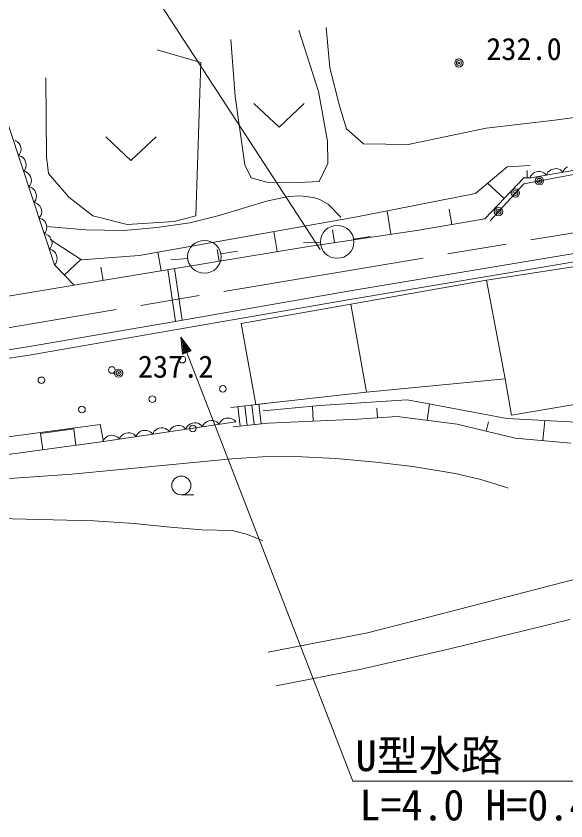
# Model space of a CAD drawing. Units: millimetres, scale not verified. Extents: x 40000 to 680000, y 20000 to 380000.
# Drawn here: x 192148 to 224825, y 245702 to 293509 of the extents above; entities that cross this region are included whole.
import ezdxf
from ezdxf.enums import TextEntityAlignment as Align

# ---------------------------------------------------------------- set-up
doc = ezdxf.new("R2010")
doc.units = ezdxf.units.MM
doc.header["$LTSCALE"] = 1000
doc.linetypes.add('CHAIN', pattern=[18.5, 12, -1.5, 3.5, -1.5])
for name, color, linetype, lineweight in [('M-BGD', 7, 'Continuous', 13), ('M-BMK', 2, 'CHAIN', 13), ('M-STR-HTXT', 7, 'Continuous', 13), ('M-STR-STRC', 7, 'Continuous', 13)]:
    doc.layers.add(name, color=color, linetype=linetype, lineweight=lineweight)
doc.styles.add('ＭＳ ゴシック', font='')
doc.styles.get('ＭＳ ゴシック').set_extended_font_data('MS Gothic')

msp = doc.modelspace()

# ---------------------------------------------------------------- linework, layer by layer
at = {"layer": 'M-BGD'}
for p, q in [((210118, 289026), (208947, 292679)), ((210571, 292827), (210798, 290429)), ((204906, 292126), (205170, 288731)), ((203131, 290761), (200525, 291499)), ((202828, 281647), (203131, 290761)), ((210798, 290429), (211364, 288178)), ((194426, 278731), (190763, 289801)), ((193915, 289838), (193953, 285152)), ((210647, 286074), (210118, 289026)), ((205170, 288731), (205737, 284672)), ((206279, 288325), (207776, 286921)), ((207776, 286921), (209273, 288325)), ((211364, 288178), (211780, 286812)), ((220089, 286849), (224168, 287329)), ((224168, 287329), (226849, 287698)), ((215443, 285890), (220089, 286849)), ((211780, 286812), (212799, 285927)), ((192159, 286088), (192084, 286126)), ((192241, 286032), (192159, 286088)), ((192335, 285939), (192241, 286032)), ((192390, 285833), (192335, 285939)), ((197479, 286332), (198976, 284928)), ((198976, 284928), (200473, 286332)), ((210684, 284746), (210647, 286074)), ((212799, 285927), (215443, 285890)), ((192427, 285722), (192390, 285833)), ((192393, 285383), (192425, 285475)), ((192425, 285475), (192445, 285605)), ((192445, 285605), (192427, 285722)), ((231325, 285409), (222732, 283897)), ((192278, 285224), (192354, 285310)), ((192391, 285198), (192278, 285224)), ((192354, 285310), (192393, 285383)), ((192466, 285161), (192391, 285198)), ((192548, 285104), (192466, 285161)), ((192642, 285011), (192548, 285104)), ((192697, 284906), (192642, 285011)), ((193953, 285152), (194066, 284156)), ((231543, 285250), (222330, 283553)), ((192661, 284382), (192700, 284456)), ((192734, 284795), (192697, 284906)), ((192700, 284456), (192732, 284548)), ((192732, 284548), (192752, 284677)), ((192752, 284677), (192734, 284795)), ((205737, 284672), (206114, 283897)), ((210156, 283676), (210684, 284746)), ((219447, 282975), (221335, 284562)), ((221335, 284562), (222695, 284635)), ((224806, 284480), (224738, 284409)), ((224913, 284558), (224806, 284480)), ((192584, 284296), (192661, 284382)), ((192698, 284271), (192584, 284296)), ((192773, 284233), (192698, 284271)), ((192855, 284177), (192773, 284233)), ((192949, 284084), (192855, 284177)), ((193004, 283978), (192949, 284084)), ((193041, 283867), (193004, 283978)), ((194066, 284156), (195275, 282754)), ((222525, 283897), (222525, 284335)), ((222725, 283995), (222684, 283889)), ((222774, 284063), (222725, 283995)), ((222842, 284134), (222774, 284063)), ((222949, 284213), (222842, 284134)), ((223063, 284253), (222949, 284213)), ((223181, 284273), (223063, 284253)), ((223302, 284275), (223181, 284273)), ((223431, 284238), (223302, 284275)), ((223520, 284194), (223431, 284238)), ((223589, 284147), (223520, 284194)), ((223666, 284062), (223589, 284147)), ((223707, 284168), (223666, 284062)), ((223756, 284236), (223707, 284168)), ((223824, 284307), (223756, 284236)), ((223931, 284386), (223824, 284307)), ((224045, 284425), (223931, 284386)), ((224163, 284446), (224045, 284425)), ((224284, 284448), (224163, 284446)), ((224413, 284411), (224284, 284448)), ((224502, 284367), (224413, 284411)), ((224571, 284320), (224502, 284367)), ((224648, 284234), (224571, 284320)), ((224689, 284341), (224648, 284234)), ((224738, 284409), (224689, 284341)), ((192968, 283455), (193007, 283528)), ((193007, 283528), (193039, 283620)), ((193039, 283620), (193059, 283750)), ((193059, 283750), (193041, 283867)), ((206114, 283897), (207058, 283639)), ((207058, 283639), (208494, 283602)), ((208494, 283602), (210156, 283676)), ((222317, 283897), (220013, 281462)), ((221165, 282680), (220167, 283581)), ((222330, 283553), (220314, 281341)), ((222732, 283897), (222317, 283897)), ((192891, 283369), (192968, 283455)), ((193005, 283343), (192891, 283369)), ((193080, 283306), (193005, 283343)), ((193162, 283249), (193080, 283306)), ((193255, 283156), (193162, 283249)), ((193311, 283051), (193255, 283156)), ((193348, 282940), (193311, 283051)), ((193275, 282527), (193313, 282601)), ((193313, 282601), (193346, 282693)), ((193346, 282693), (193366, 282822)), ((193366, 282822), (193348, 282940)), ((195275, 282754), (196710, 281647)), ((212308, 281573), (219447, 282975)), ((193198, 282441), (193275, 282527)), ((193312, 282416), (193198, 282441)), ((193387, 282378), (193312, 282416)), ((193469, 282322), (193387, 282378)), ((193562, 282229), (193469, 282322)), ((193618, 282123), (193562, 282229)), ((193655, 282012), (193618, 282123)), ((193505, 281514), (193582, 281600)), ((193582, 281600), (193620, 281673)), ((193620, 281673), (193653, 281765)), ((193653, 281765), (193673, 281895)), ((193673, 281895), (193655, 282012)), ((196710, 281647), (198749, 281130)), ((201544, 281314), (202828, 281647)), ((214414, 280549), (214196, 281944)), ((218049, 281130), (217888, 282041)), ((193619, 281488), (193505, 281514)), ((193694, 281451), (193619, 281488)), ((193776, 281394), (193694, 281451)), ((193869, 281301), (193776, 281394)), ((193925, 281196), (193869, 281301)), ((193962, 281085), (193925, 281196)), ((198749, 281130), (201544, 281314)), ((199467, 279285), (212308, 281573)), ((220013, 281462), (216085, 280798)), ((193812, 280586), (193889, 280672)), ((193889, 280672), (193927, 280746)), ((193927, 280746), (193960, 280838)), ((193960, 280838), (193980, 280967)), ((193980, 280967), (193962, 281085)), ((207674, 279517), (207468, 280710)), ((216085, 280798), (209400, 279802)), ((211071, 280051), (210953, 280811)), ((193926, 280561), (193812, 280586)), ((194001, 280523), (193926, 280561)), ((194083, 280467), (194001, 280523)), ((194176, 280374), (194083, 280467)), ((194232, 280268), (194176, 280374)), ((194179, 280244), (196030, 279027)), ((194269, 280157), (194232, 280268)), ((194287, 280040), (194269, 280157)), ((212217, 280261), (213200, 280425)), ((194119, 279659), (194196, 279745)), ((194196, 279745), (194234, 279818)), ((194234, 279818), (194267, 279910)), ((194267, 279910), (194287, 280040)), ((209400, 279802), (195592, 277524)), ((210236, 280073), (209238, 280049)), ((211889, 277163), (228746, 279990)), ((220108, 277813), (232804, 279804)), ((194233, 279633), (194119, 279659)), ((194308, 279596), (194233, 279633)), ((194390, 279539), (194308, 279596)), ((194483, 279446), (194390, 279539)), ((194539, 279341), (194483, 279446)), ((194576, 279230), (194539, 279341)), ((194594, 279112), (194576, 279230)), ((196030, 279027), (199467, 279285)), ((200770, 278378), (200579, 279483)), ((204222, 278947), (204103, 279637)), ((204322, 279382), (205304, 279552)), ((211975, 276683), (228832, 279510)), ((194426, 278731), (194503, 278817)), ((195592, 277524), (194426, 278731)), ((194503, 278817), (194541, 278891)), ((194541, 278891), (194574, 278983)), ((194574, 278983), (194594, 279112)), ((195009, 278128), (196004, 279044)), ((202346, 279119), (201353, 279026)), ((197318, 277809), (197183, 278587)), ((201160, 278450), (201626, 275387)), ((201555, 278508), (202021, 275444)), ((212041, 276403), (220108, 277813)), ((220108, 277813), (221212, 271964)), ((187288, 276133), (195592, 277524)), ((201488, 275352), (211889, 277163)), ((201576, 274872), (211975, 276683)), ((205529, 275246), (212041, 276403)), ((212041, 276403), (212975, 271176)), ((192835, 273855), (201488, 275352)), ((206393, 270429), (205529, 275246)), ((192917, 273374), (201576, 274872)), ((187523, 273041), (192835, 273855)), ((187591, 272558), (192917, 273374)), ((221212, 271964), (212975, 271176)), ((221595, 269807), (221212, 271964)), ((212975, 271176), (206393, 270429)), ((210194, 270387), (215374, 270719)), ((215374, 270719), (216266, 270553)), ((204907, 270263), (206990, 270496)), ((205324, 270310), (205460, 269148)), ((205740, 270356), (205877, 269194)), ((206157, 270403), (206293, 269241)), ((206573, 270450), (206710, 269288)), ((206839, 270055), (210194, 270387)), ((209796, 269446), (209757, 270344)), ((213633, 269641), (213590, 270218)), ((216266, 270553), (221318, 269599)), ((216584, 269495), (216715, 270469)), ((225331, 270429), (221595, 269807)), ((204721, 269635), (204603, 269617)), ((204842, 269633), (204721, 269635)), ((204970, 269593), (204842, 269633)), ((214801, 269724), (212465, 269558)), ((218368, 269267), (214801, 269724)), ((187248, 267924), (197147, 269240)), ((197147, 269240), (197346, 268241)), ((205200, 269410), (197346, 268241)), ((201644, 269176), (201528, 269140)), ((201762, 269194), (201644, 269176)), ((201883, 269192), (201762, 269194)), ((202011, 269152), (201883, 269192)), ((202405, 269211), (202335, 269141)), ((202515, 269286), (202405, 269211)), ((202630, 269323), (202515, 269286)), ((202748, 269341), (202630, 269323)), ((202870, 269339), (202748, 269341)), ((202997, 269299), (202870, 269339)), ((203085, 269253), (202997, 269299)), ((203153, 269204), (203085, 269253)), ((203227, 269116), (203153, 269204)), ((203272, 269222), (203227, 269116)), ((203322, 269288), (203272, 269222)), ((203392, 269358), (203322, 269288)), ((203501, 269433), (203392, 269358)), ((203616, 269470), (203501, 269433)), ((203735, 269488), (203616, 269470)), ((203856, 269486), (203735, 269488)), ((203983, 269446), (203856, 269486)), ((204071, 269400), (203983, 269446)), ((204140, 269351), (204071, 269400)), ((204214, 269263), (204140, 269351)), ((204258, 269368), (204214, 269263)), ((204308, 269435), (204258, 269368)), ((204378, 269505), (204308, 269435)), ((204487, 269580), (204378, 269505)), ((204603, 269617), (204487, 269580)), ((205058, 269547), (204970, 269593)), ((205044, 269101), (207126, 269334)), ((205126, 269498), (205058, 269547)), ((205200, 269410), (205126, 269498)), ((212465, 269558), (207126, 269334)), ((221807, 268438), (218368, 269267)), ((220087, 268852), (220229, 269413)), ((221318, 269599), (225412, 269392)), ((223463, 268292), (223572, 269485)), ((195573, 268986), (193596, 268720)), ((193596, 268720), (193733, 267754)), ((195709, 268020), (195573, 268986)), ((198569, 268699), (198460, 268624)), ((198685, 268736), (198569, 268699)), ((198803, 268754), (198685, 268736)), ((198924, 268752), (198803, 268754)), ((199052, 268712), (198924, 268752)), ((199140, 268666), (199052, 268712)), ((199376, 268701), (199326, 268634)), ((199446, 268770), (199376, 268701)), ((199556, 268846), (199446, 268770)), ((199671, 268883), (199556, 268846)), ((199789, 268900), (199671, 268883)), ((199911, 268899), (199789, 268900)), ((200038, 268859), (199911, 268899)), ((200126, 268812), (200038, 268859)), ((200194, 268763), (200126, 268812)), ((200268, 268676), (200194, 268763)), ((200312, 268781), (200268, 268676)), ((200363, 268848), (200312, 268781)), ((200433, 268917), (200363, 268848)), ((200542, 268993), (200433, 268917)), ((200657, 269030), (200542, 268993)), ((200776, 269047), (200657, 269030)), ((200897, 269046), (200776, 269047)), ((201024, 269005), (200897, 269046)), ((201112, 268959), (201024, 269005)), ((201180, 268910), (201112, 268959)), ((201255, 268823), (201180, 268910)), ((201299, 268928), (201255, 268823)), ((201349, 268995), (201299, 268928)), ((201419, 269064), (201349, 268995)), ((201528, 269140), (201419, 269064)), ((202099, 269106), (202011, 269152)), ((202167, 269057), (202099, 269106)), ((202241, 268970), (202167, 269057)), ((202285, 269075), (202241, 268970)), ((202335, 269141), (202285, 269075)), ((197346, 268241), (186846, 266827)), ((197353, 268341), (197309, 268235)), ((197404, 268407), (197353, 268341)), ((197473, 268477), (197404, 268407)), ((197583, 268552), (197473, 268477)), ((197698, 268589), (197583, 268552)), ((197817, 268607), (197698, 268589)), ((197938, 268605), (197817, 268607)), ((198065, 268565), (197938, 268605)), ((198153, 268519), (198065, 268565)), ((198221, 268470), (198153, 268519)), ((198296, 268382), (198221, 268470)), ((198340, 268487), (198296, 268382)), ((198390, 268554), (198340, 268487)), ((198460, 268624), (198390, 268554)), ((199208, 268617), (199140, 268666)), ((199282, 268529), (199208, 268617)), ((199326, 268634), (199282, 268529)), ((225119, 268147), (221807, 268438)), ((201967, 265071), (202715, 265071)), ((225243, 260016), (216816, 257836)), ((216816, 257836), (213037, 256881)), ((217920, 255927), (225053, 257670)), ((213037, 256881), (207135, 255720)), ((212655, 254724), (217920, 255927)), ((207602, 253729), (212655, 254724))]:
    msp.add_line(p, q, dxfattribs=at)
for points in [[(193953, 281019), (196295, 280815), (198547, 280764), (200510, 280948), (202472, 281238), (204215, 281666), (205779, 282146), (207117, 282542), (208339, 282789), (209022, 282827), (209830, 282736), (210209, 282614), (210707, 282318), (211440, 281573)], [(191766, 266033), (195469, 266301), (204976, 267211), (206768, 267331), (208759, 267357), (211150, 267231), (213538, 267003), (215720, 266749), (218252, 266336), (219764, 265974), (221287, 265505), (221397, 265470)], [(206787, 262363), (205851, 262730), (204983, 262951), (203188, 262992), (201303, 263148), (199166, 263374), (196776, 263522), (187086, 263756)]]:
    msp.add_lwpolyline(points, dxfattribs=at)
for centre, major_axis in [((218465, 290722), (249, 0)), ((218465, 290722), (150, 0)), ((218465, 290722), (49.9, 0)), ((223252, 283723), (249, 0)), ((223252, 283723), (150, 0)), ((223252, 283723), (49.9, 0)), ((221826, 283000), (249, 0)), ((221826, 283000), (150, 0)), ((221826, 283000), (49.9, 0)), ((220818, 281894), (249, 0)), ((220818, 281894), (150, 0)), ((220818, 281894), (49.9, 0)), ((211233, 280097), (998, 0)), ((203340, 279211), (998, 0)), ((202026, 273102), (200, 0)), ((197840, 272488), (200, 0)), ((198241, 272296), (249, 0)), ((193654, 271875), (200, 0)), ((198241, 272296), (150, 0)), ((198241, 272296), (49.9, 0)), ((204433, 271363), (200, 0)), ((200247, 270750), (200, 0)), ((196061, 270136), (200, 0)), ((202654, 269012), (200, 0)), ((201967, 265627), (569, 0))]:
    msp.add_ellipse(centre, major_axis=major_axis, ratio=0.976982, dxfattribs=at)
at = {"layer": 'M-BMK'}
msp.add_line((186256, 274094), (254444, 285522), dxfattribs=at)
at = {"layer": 'M-STR-HTXT'}
for p, q in [((201943, 274431), (212153, 248056)), ((201943, 274431), (202557, 273616)), ((202034, 273423), (201943, 274431)), ((202042, 274176), (202468, 273625)), ((202095, 273487), (202042, 274176)), ((202098, 274030), (202379, 273634)), ((202155, 273551), (202098, 274030)), ((202557, 273616), (202034, 273423)), ((202468, 273625), (202095, 273487)), ((202379, 273634), (202155, 273551)), ((202183, 273811), (202291, 273643)), ((202216, 273615), (202183, 273811)), ((202291, 273643), (202216, 273615)), ((212153, 248056), (235450, 248056))]:
    msp.add_line(p, q, dxfattribs=at)
at = {"layer": 'M-STR-STRC'}
msp.add_line((197400, 299327), (210221, 279646), dxfattribs=at)

# ---------------------------------------------------------------- texts
at = {"layer": 'M-BGD', "style": 'ＭＳ ゴシック'}
for s, p in [('232.0', (220089, 290501)), ('237.2', (199387, 271632))]:
    msp.add_text(s, height=1320, dxfattribs=at).set_placement(p, align=Align.BOTTOM_LEFT)
at = {"layer": 'M-STR-HTXT', "style": 'ＭＳ ゴシック'}
for s, p in [('U型水路', (212326, 248112)), ('L=4.0 H=0.4 W=0.3', (212557, 245182))]:
    msp.add_text(s, height=1833, dxfattribs=at).set_placement(p, align=Align.BOTTOM_LEFT)

doc.saveas('drawing.dxf')
